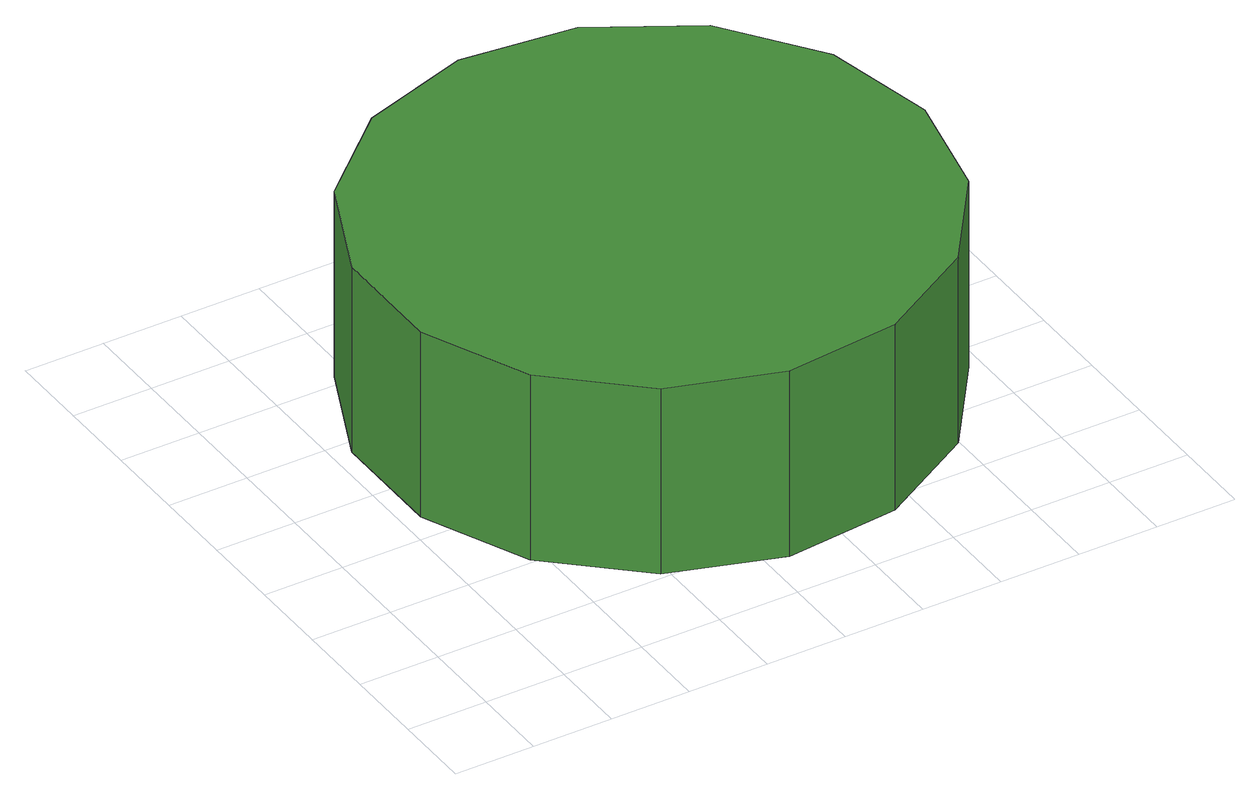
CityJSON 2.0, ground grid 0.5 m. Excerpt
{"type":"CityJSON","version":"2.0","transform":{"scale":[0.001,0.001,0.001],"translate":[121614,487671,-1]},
"CityObjects":{
"tree1":{"type":"SolitaryVegetationObject","attributes":{"function":"something"},"geometry":[{"type":"MultiSurface","lod":"1","boundaries":[[[0,1,2,3,4,5,6,7,8,9,10,11,12,13,14]],[[15,16,17,18,19,20,21,22,23,24,25,26,27,28,29]],[[0,29,28,1]],[[1,28,27,2]],[[2,27,26,3]],[[3,26,25,4]],[[4,25,24,5]],[[5,24,23,6]],[[6,23,22,7]],[[7,22,21,8]],[[8,21,20,9]],[[9,20,19,10]],[[10,19,18,11]],[[11,18,17,12]],[[12,17,16,13]],[[13,16,15,14]],[[14,15,29,0]]]}]}
},
"vertices":[
[4072,2048,1988],[3921,2758,1988],[3494,3345,1988],[2866,3708,1988],[2144,3784,1988],[1453,3560,1988],[914,3074,1988],[619,2411,1988],[619,1685,1988],[914,1022,1988],[1453,536,1988],[2144,312,1988],[2866,388,1988],[3494,751,1988],[3921,1338,1988],[3921,1338,751],[3494,751,751],[2866,388,751],[2144,312,751],[1453,536,751],[914,1022,751],[619,1685,751],[619,2411,751],[914,3074,751],[1453,3560,751],[2144,3784,751],[2866,3708,751],[3494,3345,751],[3921,2758,751],[4072,2048,751]
]}
